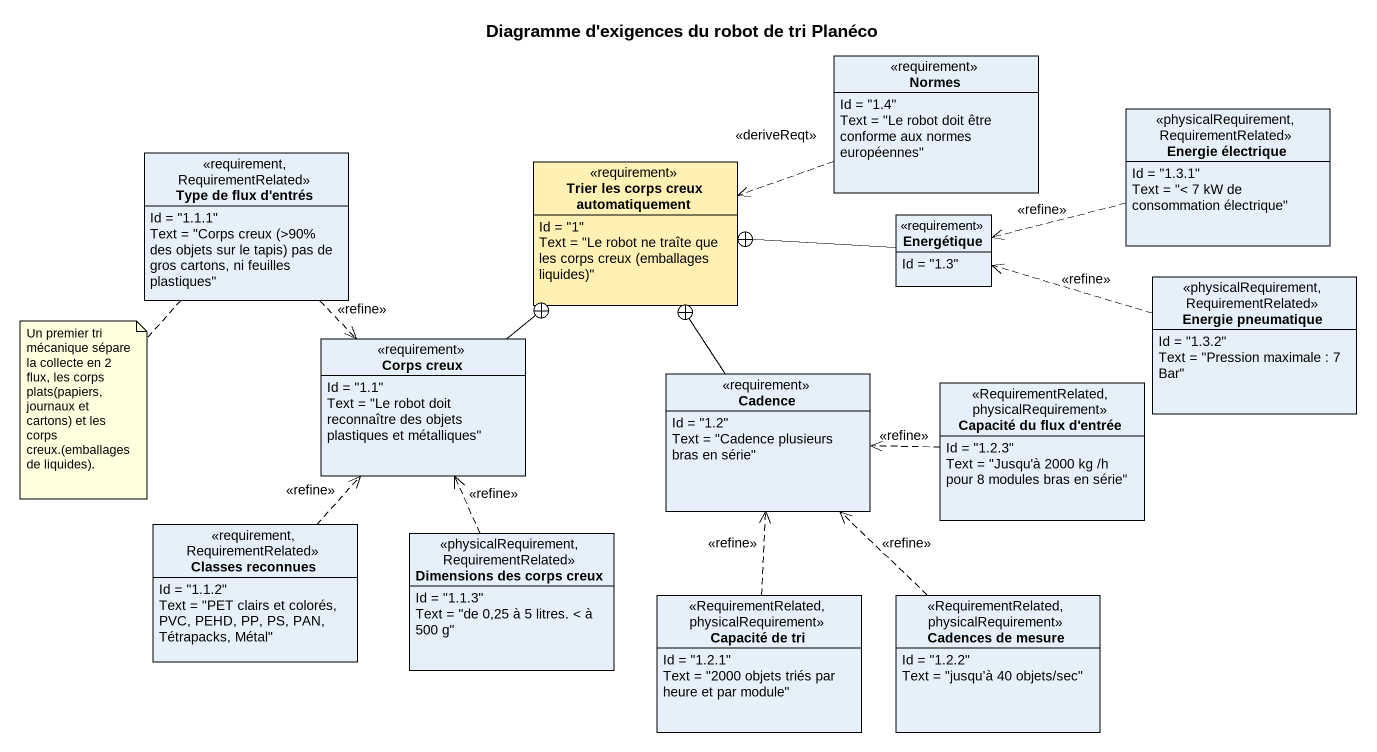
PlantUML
@startuml
title Diagramme d'exigences du robot de tri Planéco
hide circle
hide empty members
class Normes <<requirement>> {
  Id = "1.4"
  Text = "Le robot doit être conforme aux normes européennes"
}
class "Energie électrique" as Energie_électrique <<physicalRequirement, RequirementRelated>> {
  Id = "1.3.1"
  Text = "< 7 kW de consommation électrique"
}
class "Type de flux d'entrés" as Type_de_flux_d_entrés <<requirement, RequirementRelated>> {
  Id = "1.1.1"
  {field} Text = "Corps creux (>90% des objets sur le tapis) pas de gros cartons, ni feuilles plastiques"
}
class "Trier les corps creux automatiquement" as Trier_les_corps_creux <<requirement>> #FFF0B4 {
  Id = "1"
  {field} Text = "Le robot ne traîte que les corps creux (emballages liquides)"
}
class Energétique <<requirement>> {
  Id = "1.3"
}
class "Energie pneumatique" as Energie_pneumatique <<physicalRequirement, RequirementRelated>> {
  Id = "1.3.2"
  Text = "Pression maximale : 7 Bar"
}
class "Corps creux" as Corps_creux <<requirement>> {
  Id = "1.1"
  Text = "Le robot doit reconnaître des objets plastiques et métalliques"
}
class Cadence <<requirement>> {
  Id = "1.2"
  Text = "Cadence plusieurs bras en série"
}
class "Capacité du flux d'entrée" as Capacité_du_flux_d_entrée <<RequirementRelated, physicalRequirement>> {
  Id = "1.2.3"
  Text = "Jusqu'à 2000 kg /h pour 8 modules bras en série"
}
class "Classes reconnues" as Classes_reconnues <<requirement, RequirementRelated>> {
  Id = "1.1.2"
  Text = "PET clairs et colorés, PVC, PEHD, PP, PS, PAN, Tétrapacks, Métal"
}
class "Dimensions des corps creux" as Dimensions_des_corps_creux <<physicalRequirement, RequirementRelated>> {
  Id = "1.1.3"
  Text = "de 0,25 à 5 litres. < à 500 g"
}
class "Capacité de tri" as Capacité_de_tri <<RequirementRelated, physicalRequirement>> {
  Id = "1.2.1"
  Text = "2000 objets triés par heure et par module"
}
class "Cadences de mesure" as Cadences_de_mesure <<RequirementRelated, physicalRequirement>> {
  Id = "1.2.2"
  Text = "jusqu’à 40 objets/sec"
}
Normes .left.> Trier_les_corps_creux : <<deriveReqt>>
Energie_électrique .left.> Energétique : <<refine>>
Type_de_flux_d_entrés ..> Corps_creux : <<refine>>
Energétique -left-+ Trier_les_corps_creux
Energie_pneumatique .left.> Energétique : <<refine>>
Corps_creux -up-+ Trier_les_corps_creux
Cadence -up-+ Trier_les_corps_creux
Capacité_du_flux_d_entrée .left.> Cadence : <<refine>>
Classes_reconnues .up.> Corps_creux : <<refine>>
Dimensions_des_corps_creux .up.> Corps_creux : <<refine>>
Capacité_de_tri .up.> Cadence : <<refine>>
Cadences_de_mesure .up.> Cadence : <<refine>>
note bottom of Type_de_flux_d_entrés : Un premier tri mécanique sépare la collecte en 2 flux, les corps plats(papiers, journaux et cartons) et les corps creux.(emballages de liquides).
@enduml
